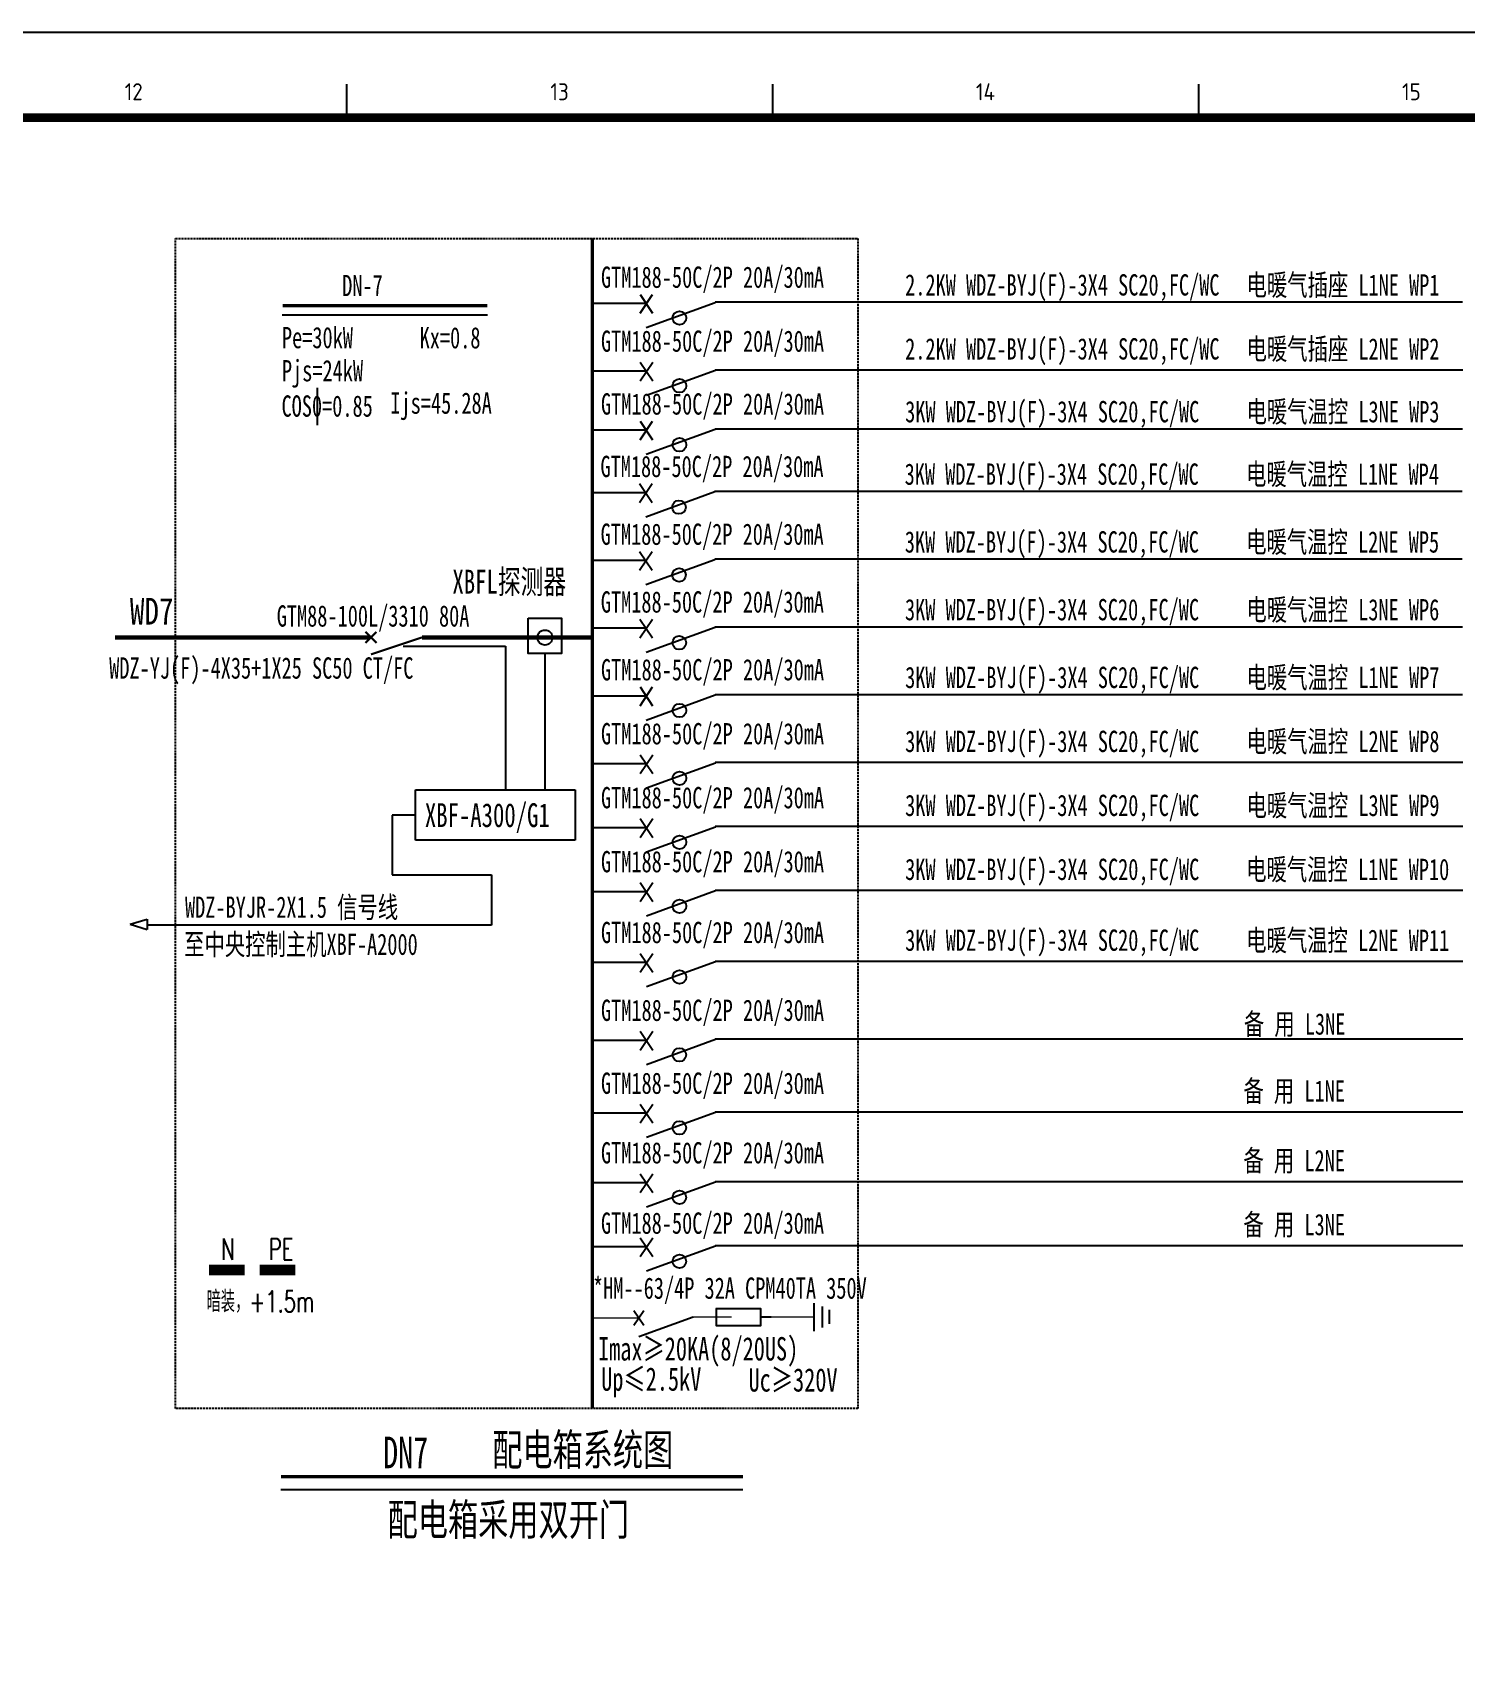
# Model space of a CAD drawing. Extents: x 815029915 to 815825525, y 579155098 to 579748855.
# Drawn here: x 815522488 to 815539314, y 579192148 to 579211176 of the extents above; entities that cross this region are included whole.
import ezdxf
from ezdxf.enums import TextEntityAlignment as Align

# ---------------------------------------------------------------- set-up
doc = ezdxf.new("R2010")
doc.units = 0
doc.header["$LTSCALE"] = 100
doc.header["$MEASUREMENT"] = 0
doc.linetypes.add('DASH', pattern=[0.35, 0.25, -0.1])
doc.linetypes.add('DASHED2', pattern=[9.525, 6.35, -3.175])
for name, color, linetype in [('ABDE_SYS', 3, 'Continuous'), ('E-CAPL-1', 7, 'Continuous'), ('LGT1', 4, 'Continuous'), ('TK', 7, 'Continuous'), ('wxf', 7, 'Continuous'), ('zm', 1, 'Continuous'), ('图层1', 7, 'Continuous'), ('校对', 6, 'Continuous'), ('设备', 1, 'Continuous')]:
    doc.layers.add(name, color=color, linetype=linetype)
doc.styles.add('-宋体', font='', dxfattribs={"width": 0.8})
doc.styles.add('-黑体', font='', dxfattribs={"width": 0.8})
doc.styles.add('_TEL_DIM', font='txt.shx', dxfattribs={"width": 0.6, "height": 3.5, "bigfont": 'hztxt.shx'})
doc.styles.add('ISOCP', font='isocp.shx', dxfattribs={"bigfont": 'gbcbig.shx'})
doc.styles.get('-宋体').set_extended_font_data('SimSun')
doc.styles.get('-黑体').set_extended_font_data('SimHei')

# ---------------------------------------------------------------- blocks, each defined once
blk = doc.blocks.new('LHA1')
at = {"color": 0, "linetype": 'ByBlock', "lineweight": -2}
for points, const_width in [([(4, 0), (0, 0)], 0.4), ([(4.647, -0.647), (3.353, 0.647)], 0.25), ([(3.353, -0.647), (4.647, 0.647)], 0.25), ([(10, 0), (4, -2)], 0.25), ([(10, 0), (13, 0)], 0.4)]:
    blk.add_lwpolyline(points, dxfattribs=dict(at, const_width=const_width))
blk = doc.blocks.new('l')
at = {"layer": 'TK'}
blk.add_lwpolyline([(815463677, 579451444), (815463677, 579409444), (815547777, 579409444), (815547777, 579451444)], close=True, dxfattribs=at)

msp = doc.modelspace()

# ---------------------------------------------------------------- linework, layer by layer
for p, q in [((815531661.6, 579196260.6, -592.8), (815531661.6, 579195933.8, -592.8)), ((815531761.3, 579196219.7, -592.8), (815531761.3, 579195974.7, -592.8)), ((815531841.7, 579196183.1, -592.8), (815531841.7, 579196019.8, -592.8))]:
    msp.add_line(p, q)
at = {"layer": 'ABDE_SYS', "linetype": 'Continuous'}
for p, q in [((815529692.6, 579207994.2), (815529059.4, 579207994.2)), ((815529621.6, 579207880.8), (815529768.9, 579208101.6)), ((815529621.6, 579208101.6), (815529768.9, 579207880.8)), ((815530505.4, 579208003.4), (815529695.2, 579207709)), ((815530503.3, 579208012.9), (815539278.1, 579208012.9)), ((815525420.5, 579207862.8), (815527832.7, 579207862.8)), ((815529694.6, 579207198.8), (815529061.4, 579207198.8)), ((815529623.6, 579207085.3), (815529770.9, 579207306.1)), ((815529623.6, 579207306.1), (815529770.9, 579207085.3)), ((815530507.4, 579207208), (815529697.3, 579206913.6)), ((815530505.4, 579207217.4), (815539280.1, 579207217.4)), ((815525836.5, 579206567.9), (815525836.5, 579207003.7)), ((815529621.6, 579206392.8), (815529768.9, 579206613.6)), ((815529621.6, 579206613.6), (815529768.9, 579206392.8)), ((815529692.6, 579206506.3), (815529059.4, 579206506.3)), ((815530505.4, 579206515.5), (815529695.2, 579206221.1)), ((815530503.3, 579206524.9), (815539278.1, 579206524.9)), ((815529615.5, 579205659.6), (815529762.8, 579205880.4)), ((815529615.5, 579205880.4), (815529762.8, 579205659.6)), ((815529686.5, 579205773), (815529053.3, 579205773)), ((815530499.3, 579205782.2), (815529689.1, 579205487.8)), ((815530497.3, 579205791.7), (815539272, 579205791.7)), ((815529617.5, 579204864.2), (815529764.8, 579205085)), ((815529617.5, 579205085), (815529764.8, 579204864.2)), ((815529688.5, 579204977.6), (815529055.3, 579204977.6)), ((815530501.3, 579204986.8), (815529691.2, 579204692.4)), ((815530499.3, 579204996.3), (815539274, 579204996.3)), ((815529690.6, 579204182.2), (815529057.3, 579204182.2)), ((815529619.6, 579204068.7), (815529766.9, 579204289.5)), ((815529619.6, 579204289.5), (815529766.9, 579204068.7)), ((815530503.3, 579204191.4), (815529693.2, 579203897)), ((815530501.3, 579204200.8), (815539276, 579204200.8)), ((815529692.6, 579203386.8), (815529059.4, 579203386.8)), ((815529621.6, 579203273.3), (815529768.9, 579203494.1)), ((815529621.6, 579203494.1), (815529768.9, 579203273.3)), ((815530505.4, 579203396), (815529695.2, 579203101.6)), ((815530503.3, 579203405.4), (815539278.1, 579203405.4)), ((815529623.6, 579202477.9), (815529770.9, 579202698.7)), ((815529623.6, 579202698.7), (815529770.9, 579202477.9)), ((815530507.4, 579202600.6), (815529697.3, 579202306.2)), ((815530505.4, 579202610), (815539280.1, 579202610)), ((815529694.6, 579202591.4), (815529061.4, 579202591.4)), ((815529694.6, 579201840.4), (815529061.4, 579201840.4)), ((815529623.6, 579201727), (815529770.9, 579201947.8)), ((815529623.6, 579201947.8), (815529770.9, 579201727)), ((815530507.4, 579201849.6), (815529697.3, 579201555.2)), ((815530505.4, 579201859.1), (815539280.1, 579201859.1)), ((815529694.6, 579201089.5), (815529061.4, 579201089.5)), ((815529623.6, 579200976), (815529770.9, 579201196.8)), ((815529623.6, 579201196.8), (815529770.9, 579200976)), ((815530507.4, 579201098.7), (815529697.3, 579200804.3)), ((815530505.4, 579201108.1), (815539280.1, 579201108.1)), ((815529623.6, 579200144.8), (815529770.9, 579200365.6)), ((815529623.6, 579200365.6), (815529770.9, 579200144.8)), ((815529694.6, 579200258.2), (815529061.4, 579200258.2)), ((815530507.4, 579200267.5), (815529697.3, 579199973.1)), ((815530505.4, 579200276.9), (815539280.1, 579200276.9)), ((815529623.6, 579199231.6), (815529770.9, 579199452.4)), ((815529623.6, 579199452.4), (815529770.9, 579199231.6)), ((815530505.3, 579199363.7), (815539280, 579199363.7)), ((815529694.6, 579199345.1), (815529061.4, 579199345.1)), ((815530507.4, 579199354.3), (815529697.2, 579199059.9)), ((815529694.6, 579198489), (815529061.4, 579198489)), ((815529623.6, 579198375.6), (815529770.9, 579198596.4)), ((815529623.6, 579198596.4), (815529770.9, 579198375.6)), ((815530507.4, 579198498.2), (815529697.2, 579198203.8)), ((815530505.3, 579198507.7), (815539280, 579198507.7)), ((815529694.6, 579197671.8), (815529061.4, 579197671.8)), ((815529623.6, 579197558.4), (815529770.9, 579197779.2)), ((815529623.6, 579197779.2), (815529770.9, 579197558.4)), ((815530507.4, 579197681), (815529697.2, 579197386.6)), ((815530505.3, 579197690.5), (815539280, 579197690.5)), ((815529694.6, 579196920.9), (815529061.4, 579196920.9)), ((815529623.6, 579196807.4), (815529770.9, 579197028.2)), ((815529623.6, 579197028.2), (815529770.9, 579196807.4)), ((815530507.4, 579196930.1), (815529697.2, 579196635.7)), ((815530505.3, 579196939.5), (815539280, 579196939.5))]:
    msp.add_line(p, q, dxfattribs=at)
at = {"layer": 'ABDE_SYS', "color": 0, "linetype": 'DASH'}
msp.add_lwpolyline([(815524168, 579208758.2), (815532178.8, 579208758.2), (815532178.8, 579195024.6), (815524168, 579195024.6)], close=True, dxfattribs=at)
at = {"layer": 'ABDE_SYS', "linetype": 'Continuous', "elevation": -1088.5}
for points, const_width in [([(815529061.4, 579208760.4), (815529061.4, 579195024.6)], 41.2), ([(815526442.2, 579204075.6), (815523458.2, 579204075.6)], 50), ([(815526442.2, 579204075.6), (815526285.3, 579204075.6)], 50), ([(815526285.3, 579204075.6), (815526456.5, 579204075.6)], 50), ([(815526456.5, 579204075.6), (815526300.8, 579204075.6)], 40), ([(815526456.5, 579204075.6), (815526315.5, 579204075.6)], 40), ([(815527063.1, 579204075.6), (815529066.6, 579204075.6)], 50), ([(815527063.1, 579204075.6), (815528623.1, 579204075.6)], 50), ([(815527063.1, 579204075.6), (815528623.1, 579204075.6)], 50), ([(815527131.3, 579204075.6), (815528623.1, 579204075.6)], 50), ([(815527131.3, 579204075.6), (815528479.2, 579204075.6)], 40)]:
    msp.add_lwpolyline(points, dxfattribs=dict(at, const_width=const_width))
at = {"layer": 'ABDE_SYS', "linetype": 'Continuous', "const_width": 37.1}
msp.add_lwpolyline([(815525425.9, 579207970), (815527828.3, 579207970)], dxfattribs=at)
at = {"layer": 'ABDE_SYS', "linetype": 'Continuous'}
for centre in [(815530084.4, 579207824.3), (815530084.4, 579207028.9), (815530084.4, 579206336.4), (815530078.3, 579205603.2), (815530080.3, 579204807.7), (815530082.3, 579204012.3), (815530084.4, 579203216.9), (815530084.4, 579202421.5), (815530084.4, 579201670.6), (815530084.4, 579200919.6), (815530084.4, 579200088.4), (815530084.3, 579199175.2), (815530084.3, 579198319.1), (815530084.3, 579197502), (815530084.3, 579196751)]:
    msp.add_circle(centre, 79.5, dxfattribs=at)
at = {"layer": 'E-CAPL-1', "color": 3, "linetype": 'Continuous'}
for points in [[(815524980.1, 579196648.9, 125.3, 125.3, 0), (815524562.3, 579196648.9, 41.8, 41.8, 0)], [(815525575.8, 579196648.9, 125.3, 125.3, 0), (815525158, 579196648.9, 41.8, 41.8, 0)]]:
    msp.add_lwpolyline(points, format="xyseb", dxfattribs=at)
at = {"layer": 'TK'}
for p, q in [((815526177.3, 579210567.6), (815526177.3, 579210176.3)), ((815531177.3, 579210567.6), (815531177.3, 579210176.3)), ((815536177.3, 579210567.6), (815536177.3, 579210176.3))]:
    msp.add_line(p, q, dxfattribs=at)
msp.add_lwpolyline([(815463677.3, 579211176.3), (815463677.3, 579169176.3), (815547777.3, 579169176.3), (815547777.3, 579211176.3)], close=True, dxfattribs=at)
at = {"layer": 'TK', "const_width": 100}
msp.add_lwpolyline([(815466177.3, 579170222), (815466177.3, 579210176.3), (815546777.3, 579210176.3), (815546777.3, 579170222)], close=True, dxfattribs=at)
at = {"layer": 'wxf', "color": 7}
msp.add_line((815525405.2, 579194074.8), (815530828.8, 579194074.8), dxfattribs=at)
at = {"layer": 'wxf', "color": 7, "const_width": 37.1}
msp.add_lwpolyline([(815525405.2, 579194223.3), (815530828.8, 579194223.3)], dxfattribs=at)
at = {"layer": 'zm', "linetype": 'DASH', "ltscale": 200}
for p, q in [((815526841.5, 579203971), (815528043.5, 579203971)), ((815528043.5, 579203971), (815528043.5, 579202285.1)), ((815528502.7, 579203888, -276), (815528502.7, 579202285.1, -276)), ((815526985.2, 579201990, -870), (815526711.7, 579201990, -870)), ((815526711.7, 579201990, -870), (815526711.7, 579201289.6, -870)), ((815526711.7, 579201289.6, -870), (815527876.7, 579201289.6, -870)), ((815527876.7, 579200699.3, 19740), (815523837.4, 579200699.3, 19740))]:
    msp.add_line(p, q, dxfattribs=at)
at = {"layer": 'zm'}
for p, q in [((815527876.7, 579201289.6, -870), (815527876.7, 579200699.3, -870)), ((815529550.1, 579196174.3, -592.8), (815529665.9, 579196000.7, -592.8)), ((815529550.1, 579196000.7, -592.8), (815529665.9, 579196174.3, -592.8)), ((815530245, 579196097.2, -592.8), (815529608, 579195865.7, -592.8))]:
    msp.add_line(p, q, dxfattribs=at)
at = {"layer": 'zm', "linetype": 'DASH', "ltscale": 200, "elevation": -870}
msp.add_lwpolyline([(815526985.2, 579202285.1), (815528858.8, 579202285.1), (815528858.8, 579201694.9), (815526985.2, 579201694.9)], close=True, dxfattribs=at)
at = {"layer": '图层1'}
for p, q in [((815523635.9, 579200708, 19740), (815523834, 579200768.6, 19740)), ((815523635.9, 579200708, 19740), (815523834, 579200647.3, 19740)), ((815523834, 579200768.6, 19740), (815523834, 579200647.3, 19740))]:
    msp.add_line(p, q, dxfattribs=at)
at = {"layer": '图层1', "elevation": -276}
msp.add_lwpolyline([(815528306.7, 579204299.5), (815528698.7, 579204299.5), (815528698.7, 579203888), (815528306.7, 579203888)], close=True, dxfattribs=at)
at = {"layer": '图层1'}
msp.add_circle((815528505.5, 579204073.9, -276), 88.1, dxfattribs=at)
at = {"layer": '校对', "color": 0, "const_width": 15.6, "elevation": -592.8}
for points in [[(815529550.1, 579196000.7), (815529665.9, 579196174.3)], [(815529550.1, 579196174.3), (815529665.9, 579196000.7)], [(815530518.4, 579196199.1), (815530518.4, 579195995.3), (815531034.7, 579195995.3), (815531034.7, 579196199.1), (815530518.4, 579196199.1)], [(815531661.6, 579196260.6), (815531661.6, 579195933.8)], [(815531761.3, 579196219.7), (815531761.3, 579195974.7)], [(815531841.7, 579196183.1), (815531841.7, 579196019.8)], [(815529608, 579196087.5), (815529075.3, 579196087.4)], [(815529608, 579195865.7), (815530245, 579196097.2)], [(815530245, 579196097.2), (815530518.4, 579196097.2)], [(815530518.4, 579196097.2), (815530696.8, 579196097.2)], [(815531034.7, 579196097.2), (815531661.6, 579196097.2)]]:
    msp.add_lwpolyline(points, dxfattribs=at)
at = {"layer": '设备', "linetype": 'DASHED2'}
msp.add_line((815531162.2, 579196097.2, -592.8), (815531034.7, 579196097.2, -592.8), dxfattribs=at)
at = {"layer": '设备', "elevation": -592.8}
msp.add_lwpolyline([(815530518.4, 579196097.2, 0, 0, 0), (815530696.8, 579196097.2, 109, 0, 0), (815530939.1, 579196097.2, 0, 0, 0)], format="xyseb", dxfattribs=at)
msp.add_lwpolyline([(815530518.4, 579196199.1), (815531034.7, 579196199.1), (815531034.7, 579195995.3), (815530518.4, 579195995.3)], close=True, dxfattribs=at)

# ---------------------------------------------------------------- block references
at = {"layer": 'ABDE_SYS', "linetype": 'Continuous', "xscale": 100, "yscale": 100, "zscale": 100}
msp.add_blockref('LHA1', (815526063.1, 579204075.6, -1088.5), dxfattribs=at)
at = {"layer": 'zm', "color": 1}
msp.add_blockref('l', (0, -240268.2), dxfattribs=at)

# ---------------------------------------------------------------- texts
at = {"layer": 'ABDE_SYS', "linetype": 'Continuous', "style": '-宋体'}
for s, height, width, p in [('DN-7', 250, 0.7, (815526125.3, 579208080.7, -1088.5)), ('GTM188-50C/2P 20A/30mA', 250, 0.7, (815529163.6, 579208178.4)), ('2.2KW WDZ-BYJ(F)-3X4 SC20,FC/WC ', 250, 0.7, (815532734.5, 579208087.9, 109.7)), ('电暖气插座 L1NE WP1', 250, 0.7, (815536742.4, 579208087.4, 109.7)), ('Pe=30kW', 250, 0.7, (815525418, 579207469.5)), ('Kx=0.8', 250, 0.7, (815527034.5, 579207467.4)), ('GTM188-50C/2P 20A/30mA', 250, 0.7, (815529163.6, 579207427.5)), ('2.2KW WDZ-BYJ(F)-3X4 SC20,FC/WC ', 250, 0.7, (815532734.5, 579207337, 109.7)), ('电暖气插座 L2NE WP2', 250, 0.7, (815536742.4, 579207336.5, 109.7)), ('Pjs=24kW', 250, 0.7, (815525418, 579207081.4)), ('COS0=0.85', 250, 0.7, (815525413.2, 579206665.8)), ('Ijs=45.28A', 250, 0.7, (815526691.3, 579206700.7)), ('GTM188-50C/2P 20A/30mA', 250, 0.7, (815529163.6, 579206690.5)), ('3KW WDZ-BYJ(F)-3X4 SC20,FC/WC ', 250, 0.7, (815532734.5, 579206600, 109.7)), ('电暖气温控 L3NE WP3', 250, 0.7, (815536742.4, 579206599.5, 109.7)), ('GTM188-50C/2P 20A/30mA', 250, 0.7, (815529157.5, 579205957.2)), ('3KW WDZ-BYJ(F)-3X4 SC20,FC/WC ', 250, 0.7, (815532728.4, 579205866.8, 109.7)), ('电暖气温控 L1NE WP4', 250, 0.7, (815536736.3, 579205866.2, 109.7)), ('GTM188-50C/2P 20A/30mA', 250, 0.7, (815529159.5, 579205161.8)), ('3KW WDZ-BYJ(F)-3X4 SC20,FC/WC ', 250, 0.7, (815532730.4, 579205071.3, 109.7)), ('电暖气温控 L2NE WP5', 250, 0.7, (815536738.4, 579205070.8, 109.7)), ('WD7', 313.45, 0.8, (815523632.8, 579204226)), ('GTM188-50C/2P 20A/30mA', 250, 0.7, (815529161.6, 579204366.4)), ('3KW WDZ-BYJ(F)-3X4 SC20,FC/WC ', 250, 0.7, (815532732.4, 579204275.9, 109.7)), ('电暖气温控 L3NE WP6', 250, 0.7, (815536740.4, 579204275.4, 109.7)), ('GTM88-100L/3310 80A', 250, 0.7, (815525357, 579204201.8, -1088.5)), (' WDZ-YJ(F)-4X35+1X25 SC50 CT/FC', 250, 0.7, (815523270.8, 579203590.9, 20719.7)), ('GTM188-50C/2P 20A/30mA', 250, 0.7, (815529163.6, 579203571)), ('3KW WDZ-BYJ(F)-3X4 SC20,FC/WC ', 250, 0.7, (815532734.5, 579203480.5, 109.7)), ('电暖气温控 L1NE WP7', 250, 0.7, (815536742.4, 579203480, 109.7)), ('GTM188-50C/2P 20A/30mA', 250, 0.7, (815529163.6, 579202820)), ('3KW WDZ-BYJ(F)-3X4 SC20,FC/WC ', 250, 0.7, (815532734.5, 579202729.6, 109.7)), ('电暖气温控 L2NE WP8', 250, 0.7, (815536742.4, 579202729, 109.7)), ('GTM188-50C/2P 20A/30mA', 250, 0.7, (815529163.6, 579202069.1)), ('3KW WDZ-BYJ(F)-3X4 SC20,FC/WC ', 250, 0.7, (815532734.5, 579201978.6, 109.7)), ('电暖气温控 L3NE WP9', 250, 0.7, (815536742.4, 579201978.1, 109.7)), ('GTM188-50C/2P 20A/30mA', 250, 0.7, (815529163.6, 579201318.2)), ('3KW WDZ-BYJ(F)-3X4 SC20,FC/WC ', 250, 0.7, (815532734.5, 579201227.7, 109.7)), ('电暖气温控 L1NE WP10', 250, 0.7, (815536738.4, 579201227.2, 109.7)), ('GTM188-50C/2P 20A/30mA', 250, 0.7, (815529163.6, 579200486.9)), ('3KW WDZ-BYJ(F)-3X4 SC20,FC/WC ', 250, 0.7, (815532734.5, 579200396.5, 109.7)), ('电暖气温控 L2NE WP11', 250, 0.7, (815536738.4, 579200395.9, 109.7)), ('GTM188-50C/2P 20A/30mA', 250, 0.7, (815529163.6, 579199573.8)), ('备 用 L3NE ', 250, 0.7, (815536711.3, 579199412.6, 109.7)), ('GTM188-50C/2P 20A/30mA', 250, 0.7, (815529163.6, 579198717.7)), ('备 用 L1NE ', 250, 0.7, (815536705.9, 579198626.7, 109.7)), ('GTM188-50C/2P 20A/30mA', 250, 0.7, (815529163.6, 579197900.5)), ('备 用 L2NE ', 250, 0.7, (815536705.9, 579197809.5, 109.7)), ('GTM188-50C/2P 20A/30mA', 250, 0.7, (815529163.6, 579197075.2)), ('备 用 L3NE ', 250, 0.7, (815536705.9, 579197058.6, 109.7))]:
    msp.add_text(s, height=height, dxfattribs=dict(at, width=width)).set_placement(p)
at = {"layer": 'E-CAPL-1', "color": 7, "linetype": 'Continuous', "style": '_TEL_DIM', "width": 0.67}
for s, height, p in [('N', 250.7, (815524704.4, 579196769.3)), ('PE', 250.67, (815525262.7, 579196769.3)), ('暗装，+1.5m', 250.67, (815524531.6, 579196155.2))]:
    msp.add_text(s, height=height, dxfattribs=at).set_placement(p)
at = {"layer": 'LGT1', "color": 11, "style": '-宋体', "width": 0.7}
for s, p in [('WDZ-BYJR-2X1.5 信号线', (815524279.9, 579200783.9, 19740)), ('至中央控制主机XBF-A2000', (815524270, 579200348.3, 19740))]:
    msp.add_text(s, height=250, dxfattribs=at).set_placement(p)
at = {"layer": 'TK', "style": 'ISOCP'}
for s, p in [('12', (815523677.3, 579210480.1)), ('13', (815528677.3, 579210480.1)), ('14', (815533677.3, 579210480.1)), ('15', (815538677.3, 579210480.1))]:
    msp.add_text(s, height=200, dxfattribs=at).set_placement(p, align=Align.MIDDLE)
at = {"layer": 'wxf', "color": 1, "style": '-宋体', "width": 0.7}
for s, p in [('DN7', (815526605.4, 579194323, -1088.5)), ('配电箱采用双开门', (815526658.4, 579193534.9, -1088.5))]:
    msp.add_text(s, height=371.08, dxfattribs=at).set_placement(p)
at = {"layer": 'wxf', "color": 7, "style": '-宋体', "width": 0.7}
msp.add_text('配电箱系统图', height=371.08, dxfattribs=at).set_placement((815527886.5, 579194355.2))
at = {"layer": 'zm', "style": '-宋体', "width": 0.7}
for s, p in [('XBFL探测器', (815527419.2, 579204589.2)), ('XBF-A300/G1', (815527095.9, 579201849.2, -870))]:
    msp.add_text(s, height=280, dxfattribs=at).set_placement(p)
at = {"layer": 'zm', "color": 4, "style": '-黑体', "width": 0.7}
msp.add_text('*HM--63/4P 32A CPM40TA 350V', height=250, dxfattribs=at).set_placement((815529069.6, 579196312.1, 167540.6))
for s, height, p in [('Imax≥20KA(8/20US)', 274.219, (815529128.7, 579195725.1, 167540.6)), ('Up≤2.5kV ', 274.22, (815529166.1, 579195369.7, 167540.6)), ('Uc≥320V', 274.22, (815530896.3, 579195360, 167540.6))]:
    msp.add_text(s, height=height, dxfattribs=at).set_placement(p, align=Align.MIDDLE_LEFT)

doc.saveas('drawing.dxf')
